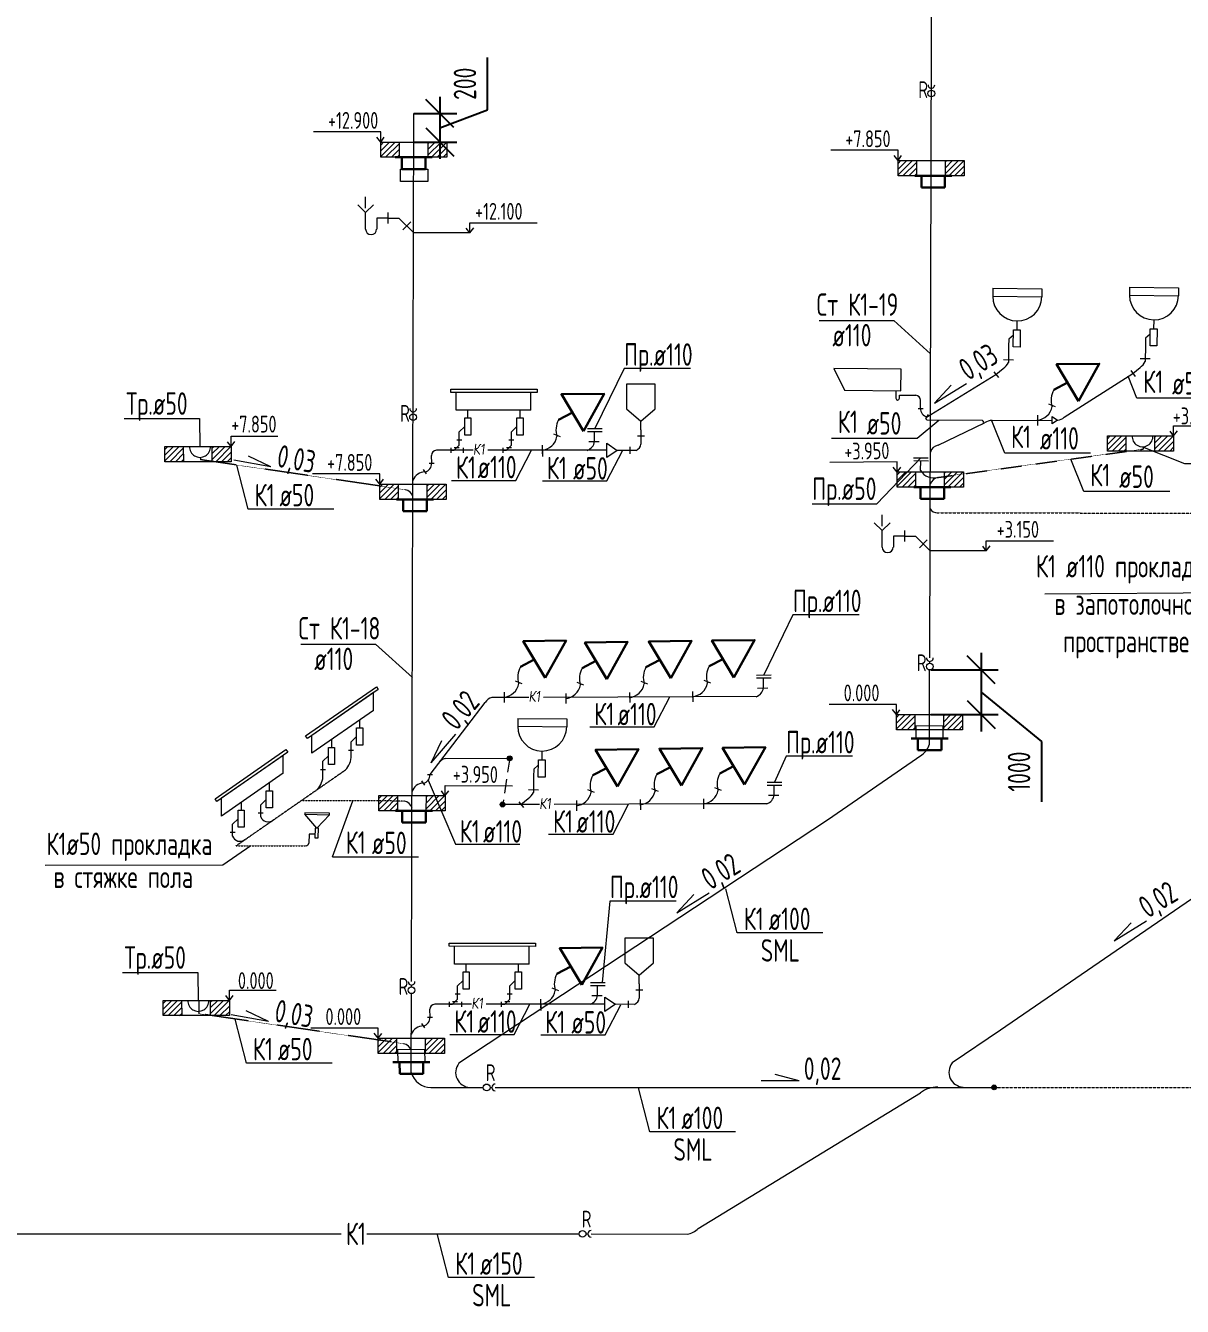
# Model space of a CAD drawing. Header units: millimetres. Extents: x -8689834 to 9419935, y -284943 to 166066.
# Drawn here: x -99036 to -88731, y -128260 to -116850 of the extents above; entities that cross this region are included whole.
import ezdxf

# ---------------------------------------------------------------- set-up
doc = ezdxf.new("R2010")
doc.units = ezdxf.units.MM
doc.header["$MEASUREMENT"] = 0
doc.linetypes.add('01_base$0$DASHED2', pattern=[0.375, 0.25, -0.125])
doc.layers.get('0').update_dxf_attribs({"color": 250, "lineweight": 9})
for name, color, linetype, lineweight in [('__Text VK', 7, 'Continuous', 30), ('_ВК-Text К1', 7, 'Continuous', 30), ('_ВК-К1', 14, 'Continuous', 40), ('_ВК-К3', 30, 'Continuous', 40), ('_ВК-переход на SML', 3, 'Continuous', 30), ('_ВК-противопожарные муфты', 1, 'Continuous', 30), ('_Санпр', 7, 'Continuous', 30), ('_Сантехника', 7, 'Continuous', 30), ('ВК_канализация', 32, 'Continuous', 30), ('тх разм', 250, 'Continuous', 9)]:
    doc.layers.add(name, color=color, linetype=linetype, lineweight=lineweight)
doc.layers.add('PDF __ВК-К1', color=7, linetype='Continuous', true_color=0xb80000)
for name, color, linetype in [('PDF __К14', 3, 'Continuous'), ('PDF __Сантехника', 7, 'Continuous'), ('PDF _TEKSTBK', 7, 'Continuous')]:
    doc.layers.add(name, color=color, linetype=linetype)
doc.styles.add('ISOCPEUR', font='isocpeur.ttf', dxfattribs={"width": 0.7})
doc.styles.add('RomanS', font='isocpeur.ttf')
doc.styles.add('ГОСТ 2.304', font='isocpeur.ttf', dxfattribs={"width": 0.7})
doc.dimstyles.new('СПДС', dxfattribs={"dimscale": 100, "dimtxt": 2.5, "dimasz": 2.5, "dimexe": 1.5, "dimexo": 0, "dimgap": 1, "dimtad": 1, "dimdec": 0, "dimrnd": 1, "dimtxsty": 'ГОСТ 2.304', "dimblk": 'OBLIQUE', "dimcen": 2.5, "dimdle": 1.5, "dimadec": 0, "dimazin": 2, "dimtfac": 0.75, "dimtdec": 0, "dimtmove": 1, "dimatfit": 3, "dimfxl": 1, "dimtolj": 1, "dimarcsym": 1})

# ---------------------------------------------------------------- blocks, each defined once
blk = doc.blocks.new('Протв_муфта')
at = {"layer": '_ВК-противопожарные муфты', "ltscale": 200, "transparency": 33554687}
for p, q in [((-205635, 240869), (-206106, 240869)), ((-206021, 240719), (-206021, 240869)), ((-205721, 240869), (-205721, 240719)), ((-205721, 240719), (-206021, 240719))]:
    blk.add_line(p, q, dxfattribs=at)
blk = doc.blocks.new('Унитаз')
at = {"layer": '_Сантехника', "lineweight": 30}
blk.add_line((-161311, 33424), (-161137, 33336), dxfattribs=at)
blk.add_lwpolyline([(-161446, 33191), (-161714, 33657), (-161176, 33657)], close=True, dxfattribs=at)
blk = doc.blocks.new('_Oblique')
at = {"color": 0, "linetype": 'ByBlock', "lineweight": -2}
blk.add_line((-0.5, -0.5), (0.5, 0.5), dxfattribs=at)
blk = doc.blocks.new('*D2193')
at = {"layer": 'тх разм', "color": 0, "lineweight": -2, "ltscale": 100, "transparency": 16777216}
for p, q in [((-94922, -117601), (-94922, -117135)), ((-95345, -117483), (-95345, -118037)), ((-95577, -117633), (-95195, -117633)), ((-95345, -117760), (-94922, -117601)), ((-95578, -117887), (-95195, -117887))]:
    blk.add_line(p, q, dxfattribs=at)
at = {"layer": 'тх разм', "color": 0, "lineweight": -2, "ltscale": 100, "transparency": 16777216, "xscale": 250, "yscale": 250, "zscale": 250}
for p, rotation in [((-95345, -117633), 90), ((-95345, -117887), 270)]:
    blk.add_blockref('_Oblique', p, dxfattribs=dict(at, rotation=rotation))
at = {"layer": 'тх разм', "color": 0, "lineweight": 13, "ltscale": 100, "transparency": 16777216, "insert": (-95122, -117368), "char_height": 250, "attachment_point": 5, "rotation": 90, "style": 'ГОСТ 2.304'}
blk.add_mtext('\\A1;{\\H0.8x;200}', dxfattribs=at)
blk = doc.blocks.new('*D2480')
at = {"layer": 'тх разм', "color": 0, "lineweight": -2, "ltscale": 100, "transparency": 16777216}
for p, q in [((-90523, -122438), (-90523, -123137)), ((-90972, -122588), (-90373, -122588)), ((-90523, -122788), (-89986, -123228)), ((-90973, -122987), (-90373, -122987)), ((-89986, -123228), (-89986, -123764))]:
    blk.add_line(p, q, dxfattribs=at)
at = {"layer": 'тх разм', "color": 0, "lineweight": -2, "ltscale": 100, "transparency": 16777216, "xscale": 250, "yscale": 250, "zscale": 250}
for p, rotation in [((-90523, -122588), 90), ((-90523, -122987), 270)]:
    blk.add_blockref('_Oblique', p, dxfattribs=dict(at, rotation=rotation))
at = {"layer": 'тх разм', "color": 0, "lineweight": 13, "ltscale": 100, "transparency": 16777216, "insert": (-90186, -123496), "char_height": 250, "attachment_point": 5, "rotation": 90, "style": 'ГОСТ 2.304'}
blk.add_mtext('\\A1;{\\H0.8x;1000}', dxfattribs=at)

msp = doc.modelspace()

# ---------------------------------------------------------------- hatches: boundary and pattern name
at = {"ltscale": 500, "transparency": 33554636}
h = msp.add_hatch(color=7, dxfattribs=at)
h.dxf.hatch_style = 1
h.paths.add_polyline_path([(-94744.4, -123372.7, 1), (-94702.1, -123381.7, 1)])
h = msp.add_hatch(color=7, dxfattribs=at)
h.dxf.hatch_style = 1
h.paths.add_polyline_path([(-94807.8, -123784.7, 1), (-94765.5, -123793.7, 1)])
h = msp.add_hatch(color=7, dxfattribs=at)
h.dxf.hatch_style = 1
h.paths.add_polyline_path([(-90429.6, -126304.4, 1), (-90387.3, -126313.4, 1)])
at = {"layer": '_ВК-К3', "lineweight": 13}
h = msp.add_hatch(dxfattribs=at)
h.set_pattern_fill('ANSI31', scale=11.388071, angle=180)
h.set_pattern_definition([(225, (-149451.3, -138255.24), (25.566948, -25.566948), [])])
h.paths.add_polyline_path([(-95872.5, -118022.9), (-95705.8, -118022.9), (-95705.8, -117887.3), (-95872.5, -117887.3)])
h.paths.add_polyline_path([(-95449.9, -118022.9), (-95282.6, -118022.9), (-95282.6, -117887.3), (-95449.9, -117887.3)])
h = msp.add_hatch(dxfattribs=at)
h.set_pattern_fill('ANSI31', scale=11.388071, angle=180)
h.set_pattern_definition([(225, (-144842.573, -138420.116), (25.566948, -25.566948), [])])
h.paths.add_polyline_path([(-91263.8, -118187.7), (-91097, -118187.7), (-91097, -118052.2), (-91263.8, -118052.2)])
h.paths.add_polyline_path([(-90841.2, -118187.7), (-90673.8, -118187.7), (-90673.8, -118052.2), (-90841.2, -118052.2)])
h = msp.add_hatch(dxfattribs=at)
h.set_pattern_fill('ANSI31', scale=11.388071, angle=180)
h.set_pattern_definition([(225, (-151374.054, -140967.01), (25.566948, -25.566948), [])])
h.paths.add_polyline_path([(-97795.2, -120734.6), (-97628.5, -120734.6), (-97628.5, -120599.1), (-97795.2, -120599.1)])
h.paths.add_polyline_path([(-97372.7, -120734.6), (-97205.3, -120734.6), (-97205.3, -120599.1), (-97372.7, -120599.1)])
h = msp.add_hatch(dxfattribs=at)
h.set_pattern_fill('ANSI31', scale=11.388071, angle=180)
h.set_pattern_definition([(225, (-142977.73, -140872.37), (25.566948, -25.566948), [])])
h.paths.add_polyline_path([(-89398.9, -120640), (-89232.2, -120640), (-89232.2, -120504.4), (-89398.9, -120504.4)])
h.paths.add_polyline_path([(-88976.3, -120640), (-88809, -120640), (-88809, -120504.4), (-88976.3, -120504.4)])
h = msp.add_hatch(dxfattribs=at)
h.set_pattern_fill('ANSI31', scale=11.388071, angle=180)
h.set_pattern_definition([(225, (-144850.78, -141193.24), (25.566948, -25.566948), [])])
h.paths.add_polyline_path([(-91272, -120960.9), (-91105.2, -120960.9), (-91105.2, -120825.3), (-91272, -120825.3)])
h.paths.add_polyline_path([(-90849.4, -120960.9), (-90682, -120960.9), (-90682, -120825.3), (-90849.4, -120825.3)])
h = msp.add_hatch(dxfattribs=at)
h.set_pattern_fill('ANSI31', scale=11.388071, angle=180)
h.set_pattern_definition([(225, (-149459.126, -141303.592), (25.566948, -25.566948), [])])
h.paths.add_polyline_path([(-95880.3, -121071.2), (-95713.6, -121071.2), (-95713.6, -120935.6), (-95880.3, -120935.6)])
h.paths.add_polyline_path([(-95457.7, -121071.2), (-95290.4, -121071.2), (-95290.4, -120935.6), (-95457.7, -120935.6)])
h = msp.add_hatch(dxfattribs=at)
h.set_pattern_fill('ANSI31', scale=11.388071, angle=180)
h.set_pattern_definition([(225, (-144857.58, -143355.205), (25.566948, -25.566948), [])])
h.paths.add_polyline_path([(-91278.8, -123122.8), (-91112, -123122.8), (-91112, -122987.3), (-91278.8, -122987.3)])
h.paths.add_polyline_path([(-90856.2, -123122.8), (-90688.8, -123122.8), (-90688.8, -122987.3), (-90856.2, -122987.3)])
h = msp.add_hatch(dxfattribs=at)
h.set_pattern_fill('ANSI31', scale=11.388071, angle=180)
h.set_pattern_definition([(225, (-149467.334, -144076.718), (25.566948, -25.566948), [])])
h.paths.add_polyline_path([(-95888.5, -123844.3), (-95721.8, -123844.3), (-95721.8, -123708.8), (-95888.5, -123708.8)])
h.paths.add_polyline_path([(-95465.9, -123844.3), (-95298.6, -123844.3), (-95298.6, -123708.8), (-95465.9, -123708.8)])
h = msp.add_hatch(dxfattribs=at)
h.set_pattern_fill('ANSI31', scale=11.388071, angle=180)
h.set_pattern_definition([(225, (-151388.873, -145902.1), (25.566948, -25.566948), [])])
h.paths.add_polyline_path([(-97810.1, -125669.7), (-97643.3, -125669.7), (-97643.3, -125534.2), (-97810.1, -125534.2)])
h.paths.add_polyline_path([(-97387.5, -125669.7), (-97220.1, -125669.7), (-97220.1, -125534.2), (-97387.5, -125534.2)])
h = msp.add_hatch(dxfattribs=at)
h.set_pattern_fill('ANSI31', scale=11.388071, angle=180)
h.set_pattern_definition([(225, (-149474.134, -146238.682), (25.566948, -25.566948), [])])
h.paths.add_polyline_path([(-95895.3, -126006.3), (-95728.6, -126006.3), (-95728.6, -125870.7), (-95895.3, -125870.7)])
h.paths.add_polyline_path([(-95472.7, -126006.3), (-95305.4, -126006.3), (-95305.4, -125870.7), (-95472.7, -125870.7)])

# ---------------------------------------------------------------- linework, layer by layer
at = {"color": 244, "ltscale": 500, "true_color": 0x991b1e}
for points in [[(-90980.8, -122483.3), (-90960.2, -114749.2)], [(-95597.3, -125366.7), (-95576.7, -117632.7)], [(-90409.2, -119933.9), (-90369.1, -119985.2)], [(-89785.4, -120339), (-89173.6, -119948.5)], [(-91125.2, -120699.5), (-90994.2, -120700)], [(-91124.5, -120725.5), (-90993.5, -120726)], [(-91062.7, -120814.5), (-91062.3, -120725.7)], [(-90984.2, -123252.1), (-90982.3, -122590)], [(-95600.9, -126176.5), (-95598.9, -125473.4)], [(-93043.8, -127566.4), (-91063.7, -126356)], [(-93997.1, -127613.6), (-93143, -127614.9), (-93143, -127614.9)]]:
    msp.add_lwpolyline(points, dxfattribs=at)
at = {"color": 7, "ltscale": 500}
for points in [[(-95872.5, -117887.3), (-95872.5, -117796.8), (-96471.4, -117796.9)], [(-95872.5, -117887.3), (-95907.2, -117842.2)], [(-95872.5, -117887.3), (-95840.4, -117844.6)], [(-91264.1, -118050.7), (-91264.1, -117960.2), (-91863.1, -117960.3)], [(-91264.1, -118050.7), (-91298.9, -118005.7)], [(-91264.1, -118050.7), (-91232.1, -118008)], [(-95078.6, -118697.3), (-95110.7, -118654.6)], [(-95078.6, -118697.3), (-95078.6, -118606.8), (-94479.6, -118607)], [(-95078.6, -118697.3), (-95043.9, -118652.2)], [(-91967.8, -119477.5), (-91302.2, -119475.7), (-90973.6, -119775)], [(-91271.9, -120827.8), (-91272.7, -120737.4), (-91871.7, -120742.6)], [(-91270.7, -120827.8), (-91306.1, -120783.3)], [(-91270.7, -120827.8), (-91239.2, -120784.7)], [(-95880.7, -120934.2), (-95880.7, -120843.7), (-96479.6, -120843.8)], [(-95880.7, -120934.2), (-95915.5, -120889.2)], [(-95880.7, -120934.2), (-95848.7, -120891.5)], [(-89955.3, -121913.1), (-88315.2, -121901.4), (-88025.9, -121193.1)], [(-90477.6, -121530.3), (-90509.6, -121487.6)], [(-90477.6, -121530.3), (-90477.6, -121439.8), (-89878.6, -121440)], [(-90477.6, -121530.3), (-90442.8, -121485.2)], [(-96584.4, -122361), (-95918.7, -122359.2), (-95590.1, -122658.5)], [(-91278.8, -122987.3), (-91278.8, -122896.8), (-91877.7, -122896.9)], [(-91278.8, -122987.3), (-91313.5, -122942.2)], [(-91278.8, -122987.3), (-91246.7, -122944.6)], [(-95299.9, -123710.1), (-95331.5, -123667.1)], [(-95299.9, -123710.1), (-95264.7, -123665.4)], [(-95298.6, -123710.1), (-95298.2, -123619.6), (-94699.2, -123622.5)], [(-95895.3, -125870.7), (-95895.3, -125780.2), (-96494.3, -125780.4)], [(-95895.3, -125870.7), (-95930, -125825.7)], [(-95895.3, -125870.7), (-95863.3, -125828.1)]]:
    msp.add_lwpolyline(points, dxfattribs=at)
at = {"color": 18, "ltscale": 100, "true_color": 0x000000}
for points in [[(-95078.6, -118697.3), (-95578, -118697.2)], [(-92028.8, -121108.9), (-91452.6, -121108.9), (-91059.7, -120699.7)], [(-90477.6, -121530.3), (-90977, -121530.2)], [(-91670.2, -123359.2), (-92261.5, -123359.2), (-92365.1, -123589.6)], [(-93239.4, -124648.5), (-93830.8, -124648.5), (-93900.7, -125374)]]:
    msp.add_lwpolyline(points, dxfattribs=at)
at = {"color": 18, "ltscale": 100, "true_color": 0x000000, "elevation": 0}
for points in [[(-93113.1, -119905.5), (-93704.4, -119905.5), (-93965.1, -120439.8)], [(-98159, -120350.8), (-97485.7, -120350.8), (-97482.4, -120603.2)], [(-89086, -120601.6), (-88712.3, -120751), (-88039, -120751)], [(-91608.8, -122100.3), (-92200.1, -122100.3), (-92460.8, -122634.7)], [(-98173.8, -125285.9), (-97500.5, -125285.9), (-97497.2, -125538.3)]]:
    msp.add_lwpolyline(points, dxfattribs=at)
at = {"color": 244, "ltscale": 500, "true_color": 0x991b1e, "elevation": 0}
for points in [[(-91010.6, -120338.1), (-90391.9, -119958.6)], [(-89190.9, -119923.8), (-89150.8, -119975.1)], [(-90512.7, -120368.7), (-91004.3, -120364.5)], [(-90425.3, -120368.1), (-89890.1, -120364.6)], [(-89843.2, -120364.3), (-89841, -120364.3)], [(-94030.6, -120440.2), (-93899.6, -120439.4)], [(-94029.6, -120466.2), (-93898.6, -120465.4)], [(-93966.9, -120554.5), (-93967.4, -120465.8)], [(-90907.8, -120587.8), (-90492.2, -120389.3)], [(-94019.1, -120555.9), (-93926.9, -120555.8)], [(-92526.2, -122635.1), (-92395.3, -122634.3)], [(-92525.3, -122661.1), (-92394.3, -122660.3)], [(-92514.8, -122750.8), (-92422.6, -122750.6)], [(-92462.5, -122749.4), (-92463.1, -122660.7)], [(-95433.2, -123522.3), (-94941.6, -122880.7)], [(-95298.2, -123379.2), (-94723.3, -123377.2)], [(-92430.6, -123590), (-92299.6, -123589.2)], [(-92429.6, -123616), (-92298.6, -123615.2)], [(-92366.9, -123704.4), (-92367.4, -123615.7)], [(-94641.1, -123765), (-94601.1, -123816.3)], [(-92419.1, -123705.8), (-92326.9, -123705.6)], [(-94004, -125374.7), (-93873, -125373.8)], [(-94003, -125400.7), (-93872.1, -125399.8)], [(-93992.5, -125490.4), (-93900.4, -125490.2)], [(-93940.3, -125489), (-93940.9, -125400.3)]]:
    msp.add_lwpolyline(points, dxfattribs=at)
at = {"color": 7, "ltscale": 500, "elevation": 0}
for points in [[(-88371.5, -120167.7), (-89135.6, -120167.7), (-89213.5, -119973.9)], [(-89549.5, -120658.2), (-90313.6, -120658.2), (-90429.4, -120370.2)], [(-88809, -120504.4), (-88841, -120461.8)], [(-88809, -120504.4), (-88809, -120413.9), (-88393, -120414)], [(-88809, -120504.4), (-88774.2, -120459.4)], [(-97205.3, -120599.1), (-97237.4, -120556.4)], [(-97205.3, -120599.1), (-97205.3, -120508.6), (-96789.3, -120508.6)], [(-97205.3, -120599.1), (-97170.6, -120554)], [(-95241.2, -120901), (-94667.4, -120901), (-94528.8, -120633.5)], [(-94431.7, -120905.8), (-93857.9, -120905.8), (-93719.3, -120638.3)], [(-88843.6, -120999.3), (-89607.8, -120999.3), (-89723.5, -120711.2)], [(-96290.1, -121157.1), (-97054.2, -121157.1), (-97154.6, -120764.6)], [(-94009.1, -123096.8), (-93435.3, -123096.8), (-93296.7, -122829.3)], [(-94376.5, -124054), (-93802.7, -124054), (-93664.1, -123786.5)], [(-96300.6, -124255.9), (-95536.5, -124255.9), (-95536.5, -124255.9)], [(-91932.5, -124931.7), (-92696.6, -124931.7), (-92797, -124539.1)], [(-97220.1, -125534.2), (-97252.2, -125491.5)], [(-97220.1, -125534.2), (-97220.1, -125443.7), (-96804.1, -125443.7)], [(-97220.1, -125534.2), (-97185.4, -125489.1)], [(-95256, -125836.1), (-94682.2, -125836.1), (-94543.6, -125568.6)], [(-94446.5, -125840.9), (-93872.7, -125840.9), (-93734.1, -125573.4)], [(-96304.9, -126092.2), (-97069, -126092.2), (-97169.4, -125699.7)], [(-92710.7, -126704.9), (-93474.8, -126704.9), (-93575.2, -126312.3)], [(-94503.5, -128002.9), (-95267.6, -128002.9), (-95368, -127610.4)]]:
    msp.add_lwpolyline(points, dxfattribs=at)
at = {"color": 18, "ltscale": 500, "true_color": 0x000000, "elevation": 0}
for points in [[(-91856.4, -120524.5), (-91092.2, -120524.5), (-90901, -120365.4)], [(-95448.7, -123571.6), (-95207.2, -124141.9), (-94633.5, -124141.9)], [(-96300.6, -124255.9), (-96121.3, -123756.3)], [(-97030.4, -124156.4), (-97280, -124330), (-98860.9, -124331)]]:
    msp.add_lwpolyline(points, dxfattribs=at)
at = {"color": 244, "linetype": '01_base$0$DASHED2', "ltscale": 0.6, "true_color": 0x991b1e, "elevation": 0}
for points in [[(-90908.5, -120874.9), (-89081.5, -120622.6), (-89081.5, -120622.6), (-89081.5, -120622.6)], [(-95652.9, -120984.7), (-97477.8, -120717.2), (-97477.8, -120717.2), (-97477.8, -120717.2)], [(-97160.4, -124156.1), (-96186.6, -123480.9)], [(-95660.9, -123757.8), (-96581.6, -123754.7), (-96581.6, -123754.7), (-96581.6, -123754.7)], [(-97160.4, -124156.1), (-96537.4, -124157.2)], [(-95667.7, -125919.8), (-97492.6, -125652.3), (-97492.6, -125652.3), (-97492.6, -125652.3)]]:
    msp.add_lwpolyline(points, dxfattribs=at)
at = {"color": 244, "linetype": '01_base$0$DASHED2', "true_color": 0x991b1e}
msp.add_lwpolyline([(-90915.9, -121190.8), (-86937.9, -121193.9)], dxfattribs=at)
at = {"color": 18, "linetype": '01_base$0$DASHED2', "ltscale": 500, "true_color": 0x000000, "elevation": 0}
msp.add_lwpolyline([(-94723.3, -123377.2), (-94785.4, -123789.7)], dxfattribs=at)
at = {"color": 18, "linetype": '01_base$0$DASHED2', "true_color": 0x000000}
msp.add_lwpolyline([(-90408.5, -126308.9), (-87311, -126308.9)], dxfattribs=at)
at = {"color": 7, "ltscale": 500}
for centre in [(-94723.3, -123377.2, 0), (-94786.7, -123789.2, 0), (-90408.5, -126308.9)]:
    msp.add_circle(centre, 21.6, dxfattribs=at)
at = {"color": 244, "ltscale": 500, "true_color": 0x991b1e}
for centre, radius, start, end in [((-90999.7, -120349.4, 0), 15.8, 133.84949, 252.82608), ((-90516.7, -120383.8), 15.7, 287.89469, 75.32587), ((-90432, -120463, 0), 95.2, 85.94876, 129.22065), ((-89845.7, -120280), 84.4, 273.21479, 315.64934), ((-90888.8, -120677.4), 91.6, 101.97428, 161.54253), ((-95471.6, -120947.6), 123, 93.14444, 157.31688), ((-90943.9, -120738.4), 141, 212.65717, 284.53041), ((-90889.5, -120964.4), 91.6, 101.97428, 161.54253), ((-95672.7, -121074.1), 91.6, 17.98204, 77.55028), ((-90913.8, -121118.2), 72.7, 209.18433, 271.57073), ((-91173.2, -123190), 198.9, 307.57311, 341.82227), ((-96308.5, -123359.2, 0), 172.2, 315.04882, 2.77654), ((-96565.5, -123530.5, 0), 178.6, 316.22363, 2.33922), ((-95493.1, -123701.6), 103.7, 90.05262, 164.14183), ((-95680.7, -123847.2), 91.6, 17.98204, 77.55028), ((-96876, -123874.3, 0), 69.7, 199.80802, 309.27234), ((-97125.5, -124045.6), 71, 200.35058, 308.03378), ((-95486.4, -125882.7), 123, 93.14444, 157.31688), ((-95687.5, -126009.2), 91.6, 17.98204, 77.55028), ((-95425.8, -126127), 181.9, 195.79511, 270.4052), ((-95072.2, -126176.4), 132.6, 141.59369, 268.12979), ((-90678.2, -126173.8), 132.6, 141.59369, 268.12979), ((-90915.7, -126553.8), 247, 88.49285, 126.79731), ((-93163.4, -127447.7), 168.5, 276.96115, 315.20152)]:
    msp.add_arc(centre, radius, start, end, dxfattribs=at)
at = {"layer": '_ВК-Text К1', "color": 7, "lineweight": 13, "ltscale": 100}
for p, q in [((-90940.2, -120214.3, 0), (-90653.2, -120036.8, 0)), ((-90940.2, -120214.3, 0), (-90789.3, -120053.1, 0)), ((-96849.8, -120779.1, 0), (-97049.5, -120684.8, 0)), ((-96849.8, -120779.1, 0), (-97182, -120719.7, 0)), ((-95424.3, -123417.4), (-95204.1, -123161.7)), ((-95424.3, -123417.4), (-95329, -123218.3)), ((-93234.9, -124752.3), (-92947.8, -124574.9)), ((-93234.9, -124752.3), (-93083.9, -124591.2)), ((-89338.8, -125003.4), (-89051.8, -124826)), ((-89338.8, -125003.4), (-89187.9, -124842.3)), ((-96871.4, -125721.2, 0), (-97203.6, -125661.8, 0)), ((-96871.4, -125721.2, 0), (-97071, -125626.9, 0)), ((-92146, -126250.4), (-92483.4, -126250.9)), ((-92146, -126250.4), (-92359.2, -126193))]:
    msp.add_line(p, q, dxfattribs=at)
at = {"layer": '_ВК-К1', "lineweight": 13}
for p, q in [((-90278.4, -119706.7, 0), (-90280.1, -119850.9, 0)), ((-89060.1, -119696.6, 0), (-89061.8, -119840.8, 0)), ((-90391.9, -119958.6, 0), (-90326.5, -119904.3, 0)), ((-89173.6, -119948.5), (-89108.2, -119894.2, 0)), ((-91063.8, -120258.9, 0), (-91062.9, -120187.9, 0)), ((-93554.6, -120450.4, 0), (-93554.6, -120578.3, 0)), ((-95418.4, -120749.2, 0), (-95419.3, -120678.2, 0)), ((-95433.2, -123522.3, 0), (-95433.2, -123522.3, 0)), ((-94510.4, -123537.8, 0), (-94512.1, -123682, 0)), ((-94623.9, -123789.7, 0), (-94558.5, -123735.5, 0)), ((-93569.4, -125385.5, 0), (-93569.4, -125513.4, 0)), ((-95433.2, -125684.3, 0), (-95434.1, -125613.3, 0))]:
    msp.add_line(p, q, dxfattribs=at)
at = {"layer": '_ВК-К1', "lineweight": 13, "transparency": 33554687, "elevation": 0, "flags": 128}
for points in [[(-90324.3, -119824.8), (-90235.4, -119825.9)], [(-89106, -119814.7), (-89017.1, -119815.7)], [(-89861.2, -120246.8), (-89920.3, -120222.9)], [(-90018.7, -120410.9), (-90020, -120319.9)], [(-95244.8, -120633.5), (-95216.8, -120633.5), (-95173.2, -120588.9)], [(-95150.4, -120544.3), (-95195, -120544.3)], [(-95173.2, -120588.9), (-95173.2, -120544.3)], [(-94780.1, -120633.5), (-94752.1, -120633.5), (-94708.5, -120588.9)], [(-94686.8, -120544.3), (-94730.3, -120544.3)], [(-94708.5, -120588.9), (-94708.5, -120544.3)], [(-94272.1, -120514.2), (-94331.2, -120490.2)], [(-93523.5, -120508.5), (-93585.7, -120508.5)], [(-95048.8, -120633.5), (-95375.8, -120633.5)], [(-95244.8, -120655.3), (-95244.8, -120610.7)], [(-95173.2, -120610.7), (-95216.8, -120610.7)], [(-95139, -120610.7), (-95139, -120655.3)], [(-94139.9, -120633.5), (-94917.7, -120633.5)], [(-94780.1, -120655.3), (-94780.1, -120610.7)], [(-94708.5, -120610.7), (-94752.1, -120610.7)], [(-93651.6, -120665.6), (-93651.6, -120601.9)], [(-94611.4, -122714.4), (-94670.4, -122690.4)], [(-94062.6, -122725.7), (-94121.7, -122701.7)], [(-93493.8, -122716.9), (-93552.8, -122693)], [(-94554, -122834.8), (-94881.1, -122834.8)], [(-94768.9, -122878.5), (-94770.2, -122787.5)], [(-93096.6, -122828.3), (-94422.9, -122834.8)], [(-94220.1, -122889.8), (-94221.4, -122798.8)], [(-93651.2, -122881), (-93652.5, -122790)], [(-93089.2, -122873.1), (-93090.5, -122782)], [(-96113.7, -123306.3), (-96158.3, -123306.3)], [(-96136.5, -123350.9), (-96136.5, -123306.3)], [(-96364.2, -123478.7), (-96408.8, -123478.7)], [(-96387, -123523.3), (-96387, -123478.7)], [(-94556.3, -123655.9), (-94467.4, -123657)], [(-93966.9, -123680.7), (-94026, -123656.7)], [(-93398.1, -123671.9), (-93457.1, -123648)], [(-92836, -123663.9), (-92895.1, -123640)], [(-94458.3, -123789.7), (-94785.4, -123789.7)], [(-93000.9, -123783.3), (-94327.2, -123789.7)], [(-94124.4, -123844.8), (-94125.7, -123753.8)], [(-93555.6, -123836), (-93556.9, -123745)], [(-92993.5, -123828), (-92994.8, -123737)], [(-96918.8, -123865.6), (-96963.4, -123865.6)], [(-96941.6, -123897.9), (-96941.6, -123865.6)], [(-97169.3, -124038), (-97213.9, -124038)], [(-97192.1, -124070.3), (-97192.1, -124038)], [(-95165.2, -125479.4), (-95209.8, -125479.4)], [(-95188, -125524), (-95188, -125479.4)], [(-94701.6, -125479.4), (-94745.1, -125479.4)], [(-94723.4, -125524), (-94723.4, -125479.4)], [(-94287, -125449.2), (-94346, -125425.3)], [(-93538.3, -125443.6), (-93600.5, -125443.6)], [(-95063.6, -125568.6), (-95390.7, -125568.6)], [(-95259.6, -125568.6), (-95231.6, -125568.6), (-95188, -125524)], [(-95259.6, -125590.4), (-95259.6, -125545.8)], [(-95188, -125545.8), (-95231.6, -125545.8)], [(-95153.8, -125545.8), (-95153.8, -125590.4)], [(-94154.7, -125568.6), (-94932.5, -125568.6)], [(-94794.9, -125568.6), (-94766.9, -125568.6), (-94723.4, -125524)], [(-94794.9, -125590.4), (-94794.9, -125545.8)], [(-94723.4, -125545.8), (-94766.9, -125545.8)], [(-93666.4, -125600.7), (-93666.4, -125537)]]:
    msp.add_lwpolyline(points, dxfattribs=at)
at = {"layer": '_ВК-К1', "lineweight": 13, "elevation": 0, "flags": 128}
for points in [[(-91084.7, -120259.7), (-91040.1, -120261.1)], [(-91016.8, -120351.7), (-90991.3, -120315.1)], [(-95465.1, -120842.1), (-95490.8, -120805.6)], [(-95397.4, -120750), (-95442, -120751.5)], [(-95412.3, -123523.1), (-95456.8, -123524.6)], [(-95479.9, -123615.2), (-95505.6, -123578.7)], [(-95412.3, -125685.1), (-95456.8, -125686.6)], [(-95479.9, -125777.2), (-95505.6, -125740.7)]]:
    msp.add_lwpolyline(points, dxfattribs=at)
at = {"layer": '_ВК-К1', "lineweight": 13, "transparency": 33554687, "flags": 128}
for points in [[(-94429.6, -120678.3), (-94430.9, -120587.3)], [(-94429.5, -120688.9), (-94430.1, -120643.4)], [(-92931.7, -122708.9), (-92990.8, -122685)], [(-94444.4, -125613.4), (-94445.7, -125522.3)], [(-94444.3, -125624), (-94444.9, -125578.5)]]:
    msp.add_lwpolyline(points, dxfattribs=at)
at = {"layer": '_ВК-К1', "lineweight": 13, "ltscale": 100}
for centre, radius, start, end in [((-90395.8, -119797.2, 0), 127.5, 302.90836, 335.11571), ((-89177.5, -119787.1, 0), 127.5, 302.90836, 335.11571), ((-89709.5, -120186.2, 0), 191, 151.21508, 197.63963), ((-90039.8, -120215.8, 0), 151, 275.21563, 349.22792), ((-94120.4, -120453.5, 0), 191, 151.21508, 197.63963), ((-90991.7, -120263.2, 0), 72.2, 176.58231, 260.50667), ((-94450.7, -120483.1), 151, 275.21563, 349.22792), ((-94066.7, -120538.6, 0), 101.1, 290.09641, 350.94002), ((-93622.8, -120570.4, 0), 68.7, 292.7847, 353.36193), ((-95490.4, -120753.6, 0), 72.2, 279.59816, 3.52252), ((-94459.7, -122653.7, 0), 191, 151.21508, 197.63963), ((-93910.9, -122665, 0), 191, 151.21508, 197.63963), ((-93342, -122656.3, 0), 191, 151.21508, 197.63963), ((-92780, -122648.3, 0), 191, 151.21508, 197.63963), ((-94790, -122683.4, 0), 151, 275.21563, 349.22792), ((-94241.2, -122694.7, 0), 151, 275.21563, 349.22792), ((-93672.4, -122685.9, 0), 151, 275.21563, 349.22792), ((-93110.3, -122677.9, 0), 151, 275.21563, 349.22792), ((-92562.4, -122733.5, 0), 101.1, 290.09641, 350.94002), ((-95505.2, -123526.8, 0), 72.2, 279.59816, 3.52252), ((-93815.2, -123620, 0), 191, 151.21508, 197.63963), ((-93246.4, -123611.2, 0), 191, 151.21508, 197.63963), ((-92684.3, -123603.3, 0), 191, 151.21508, 197.63963), ((-94145.5, -123649.6, 0), 151, 275.21563, 349.22792), ((-93576.7, -123640.9, 0), 151, 275.21563, 349.22792), ((-93014.6, -123632.9, 0), 151, 275.21563, 349.22792), ((-94627.8, -123628.4, 0), 127.5, 302.90836, 335.11571), ((-92466.7, -123688.5, 0), 101.1, 290.09641, 350.94002), ((-96545.4, -124122.5, 0), 35.5, 282.16048, 340.64883), ((-94135.2, -125388.6, 0), 191, 151.21508, 197.63963), ((-94465.6, -125418.2), 151, 275.21563, 349.22792), ((-94040.1, -125473.1, 0), 101.1, 290.09641, 350.94002), ((-93637.7, -125505.5, 0), 68.7, 292.7847, 353.36193), ((-95505.2, -125688.7, 0), 72.2, 279.59816, 3.52252)]:
    msp.add_arc(centre, radius, start, end, dxfattribs=at)
at = {"layer": '_ВК-К1', "lineweight": 13}
for centre, radius, start, end in [((-91107, -120187.4, 0), 44.1, 359.32312, 89.32312), ((-95375.2, -120677.6, 0), 44.1, 90.78171, 180.78171), ((-94857.1, -122929.3, 0), 97.5, 104.26036, 150.1212), ((-95274.1, -123473.7, 0), 97.5, 104.26036, 150.1212), ((-95390.1, -125612.7, 0), 44.1, 90.78171, 180.78171)]:
    msp.add_arc(centre, radius, start, end, dxfattribs=at)
at = {"layer": '_ВК-К3', "color": 7, "lineweight": 13}
for p, q in [((-95705.1, -118022.9), (-95705.1, -117887.3)), ((-95450.3, -118022.4), (-95449.9, -117886.8)), ((-91096.4, -118187.7), (-91096.4, -118052.2)), ((-90841.6, -118187.2), (-90841.2, -118051.7)), ((-97627.5, -120734.1, 0), (-97627.9, -120598.6, 0)), ((-97372.7, -120734.6, 0), (-97372.7, -120599.1, 0)), ((-89231.2, -120639.5, 0), (-89231.6, -120503.9, 0)), ((-88976.4, -120640, 0), (-88976.4, -120504.4, 0)), ((-91104.6, -120960.9), (-91104.6, -120825.3)), ((-90849.8, -120960.4), (-90849.4, -120824.8)), ((-95713, -121071.2), (-95713, -120935.6)), ((-95458.1, -121070.7), (-95457.7, -120935.2)), ((-91111.4, -123122.8), (-91111.4, -122987.3)), ((-90856.6, -123122.3), (-90856.2, -122986.8)), ((-95721.2, -123844.3), (-95721.2, -123708.8)), ((-95466.3, -123843.9), (-95465.9, -123708.3)), ((-97642.3, -125669.2, 0), (-97642.7, -125533.7, 0)), ((-97387.6, -125669.7, 0), (-97387.6, -125534.2, 0)), ((-95728, -126006.3), (-95728, -125870.7)), ((-95473.1, -126005.8), (-95472.7, -125870.3))]:
    msp.add_line(p, q, dxfattribs=at)
for points in [[(-95282.6, -118022.9), (-95872.5, -118022.9), (-95872.5, -117887.3), (-95282.6, -117887.3)], [(-90673.8, -118187.7), (-91263.8, -118187.7), (-91263.8, -118052.2), (-90673.8, -118052.2)], [(-90682, -120960.9), (-91272, -120960.9), (-91272, -120825.3), (-90682, -120825.3)], [(-95290.4, -121071.2), (-95880.3, -121071.2), (-95880.3, -120935.6), (-95290.4, -120935.6)], [(-90688.8, -123122.8), (-91278.8, -123122.8), (-91278.8, -122987.3), (-90688.8, -122987.3)], [(-95298.6, -123844.3), (-95888.5, -123844.3), (-95888.5, -123708.8), (-95298.6, -123708.8)], [(-95305.4, -126006.3), (-95895.3, -126006.3), (-95895.3, -125870.7), (-95305.4, -125870.7)]]:
    msp.add_lwpolyline(points, close=True, dxfattribs=at)
at = {"layer": '_ВК-К3', "color": 7, "lineweight": 13, "elevation": 0}
for points in [[(-97205.3, -120734.6), (-97795.2, -120734.6), (-97795.2, -120599.1), (-97205.3, -120599.1)], [(-88809, -120640), (-89398.9, -120640), (-89398.9, -120504.4), (-88809, -120504.4)], [(-97220.1, -125669.7), (-97810.1, -125669.7), (-97810.1, -125534.2), (-97220.1, -125534.2)]]:
    msp.add_lwpolyline(points, close=True, dxfattribs=at)
at = {"layer": '_ВК-переход на SML', "lineweight": 13}
for points in [[(-95697.5, -118127.9), (-95453.9, -118127.9), (-95453.9, -118239.2), (-95697.5, -118239.2)], [(-90861.8, -123088.5), (-91105.4, -123089.6), (-91104.9, -123200.9), (-90861.2, -123199.8)], [(-95478, -125972), (-95721.6, -125973.1), (-95721.1, -126084.4), (-95477.4, -126083.3)]]:
    msp.add_lwpolyline(points, close=True, dxfattribs=at)
at = {"layer": '_Санпр', "lineweight": 13}
for p, q in [((-90419, -119190, 0), (-90419.8, -119260.6, 0)), ((-90419, -119190, 0), (-89982.8, -119195.2, 0)), ((-89982.8, -119195.2, 0), (-89983.6, -119265.8, 0)), ((-89200.7, -119179.9, 0), (-89201.5, -119250.4, 0)), ((-89200.7, -119179.9, 0), (-88764.5, -119185.1, 0)), ((-88764.5, -119185.1, 0), (-88765.3, -119255.7, 0)), ((-90419.8, -119260.6, 0), (-89983.6, -119265.8, 0)), ((-89201.5, -119250.4, 0), (-88765.3, -119255.7, 0)), ((-90204.3, -119481.3, 0), (-90205.3, -119560.4, 0)), ((-88986, -119471.2, 0), (-88987, -119550.2, 0)), ((-90277.7, -119644, 0), (-90278.4, -119706.7, 0)), ((-90236.4, -119607.6, 0), (-90277.7, -119644, 0)), ((-89059.4, -119633.8, 0), (-89060.1, -119696.6, 0)), ((-89018.1, -119597.5, 0), (-89059.4, -119633.8, 0)), ((-94651, -123021.1, 0), (-94651.8, -123091.7, 0)), ((-94651.8, -123091.7, 0), (-94215.6, -123096.9, 0)), ((-94651, -123021.1, 0), (-94214.7, -123026.4, 0)), ((-94214.7, -123026.4, 0), (-94215.6, -123096.9, 0)), ((-94436.3, -123312.4, 0), (-94437.3, -123391.5, 0)), ((-94468.3, -123438.8, 0), (-94509.6, -123475.1, 0)), ((-94509.6, -123475.1, 0), (-94510.4, -123537.8, 0)), ((-96440.8, -123998.4), (-96549, -123876.1)), ((-96327.6, -123880.7), (-96440.8, -123998.4)), ((-96510.2, -124052.4), (-96511.9, -124134.3)), ((-96458.8, -124053.5), (-96510.2, -124052.4))]:
    msp.add_line(p, q, dxfattribs=at)
at = {"layer": '_Санпр', "lineweight": 13, "elevation": 0}
for points in [[(-90235.8, -119560), (-90174.8, -119560.7), (-90176.6, -119713.3), (-90237.6, -119712.6)], [(-89017.5, -119549.9), (-88956.5, -119550.6), (-88958.3, -119703.2), (-89019.3, -119702.4)], [(-94467.8, -123391.1), (-94406.8, -123391.9), (-94408.6, -123544.4), (-94469.6, -123543.7)]]:
    msp.add_lwpolyline(points, close=True, dxfattribs=at)
at = {"layer": '_Санпр', "lineweight": 13}
for points in [[(-96327.3, -123867.1), (-96548.7, -123862.5), (-96549, -123876.1), (-96327.6, -123880.7)], [(-96426.4, -123998.7), (-96457.6, -123998.1), (-96459.4, -124085.8), (-96428.2, -124086.4)]]:
    msp.add_lwpolyline(points, close=True, dxfattribs=at)
for centre in [(-90201.7, -119263.2, 0), (-88983.4, -119253, 0), (-94433.7, -123094.3, 0)]:
    msp.add_arc(centre, 218.1, 179.31326, 359.31326, dxfattribs=at)
at = {"layer": '_Сантехника', "lineweight": 13, "elevation": 0}
msp.add_lwpolyline([(-91236.6, -119911.1), (-91836, -119904), (-91741.6, -120097.1), (-91238.8, -120103)], close=True, dxfattribs=at)
for points in [[(-95247.3, -120089), (-94479.6, -120089.7), (-94479.6, -120117.7), (-95247.3, -120117), (-95247.3, -120089)], [(-95201.7, -120276.7), (-95201.7, -120117)], [(-94534.5, -120276.7), (-95201.7, -120276.7)], [(-95124.4, -120345.2), (-95069.5, -120345.2), (-95069.5, -120497.7), (-95124.4, -120497.7), (-95124.4, -120345.2)], [(-95098, -120276.7), (-95098, -120345.2)], [(-94659.8, -120345.2), (-94604.8, -120345.2), (-94604.8, -120497.7), (-94659.8, -120497.7), (-94659.8, -120345.2)], [(-94633.3, -120276.7), (-94633.3, -120345.2)], [(-95173.2, -120469.7), (-95124.4, -120422)], [(-95173.2, -120544.3), (-95173.2, -120469.7)], [(-94708.5, -120469.7), (-94659.8, -120422)], [(-94708.5, -120544.3), (-94708.5, -120469.7)], [(-96542, -123178.2), (-95911.2, -122740.4), (-95895.2, -122763.4), (-96526, -123201.2), (-96542, -123178.2)], [(-95936.7, -122791.9), (-96484.5, -123172.7)], [(-95936.7, -122951.6), (-95936.7, -122791.9)], [(-95936.7, -122951.6), (-96484.5, -123332.5)], [(-96087.2, -123107.1), (-96032.3, -123107.1), (-96032.3, -123259.6), (-96087.2, -123259.6), (-96087.2, -123107.1)], [(-96060.8, -123038.7), (-96060.8, -123107.1)], [(-96484.5, -123332.4), (-96484.5, -123172.7)], [(-96311.8, -123211.1), (-96311.8, -123279.5)], [(-96136, -123231.6), (-96087.2, -123183.9)], [(-97347.1, -123737.5), (-96716.3, -123299.8), (-96700.3, -123322.8), (-97331.1, -123760.5), (-97347.1, -123737.5)], [(-96338.3, -123279.5), (-96283.3, -123279.5), (-96283.3, -123432), (-96338.3, -123432), (-96338.3, -123279.5)], [(-96136, -123306.3), (-96136, -123231.6)], [(-96741.8, -123351.2), (-97289.6, -123732.1)], [(-96741.8, -123510.9), (-96741.8, -123351.2)], [(-96387, -123404), (-96338.3, -123356.3)], [(-96387, -123478.7), (-96387, -123404)], [(-96741.8, -123510.9), (-97289.6, -123891.8)], [(-96892.3, -123666.5), (-96837.3, -123666.5), (-96837.3, -123818.9), (-96892.3, -123818.9), (-96892.3, -123666.5)], [(-96865.9, -123598), (-96865.9, -123666.5)], [(-97289.6, -123891.8), (-97289.6, -123732)], [(-97116.9, -123770.4), (-97116.9, -123838.9)], [(-96941.1, -123790.9), (-96892.3, -123743.2)], [(-96941.1, -123865.6), (-96941.1, -123790.9)], [(-97143.3, -123838.9), (-97088.4, -123838.9), (-97088.4, -123991.3), (-97143.3, -123991.3), (-97143.3, -123838.9)], [(-97192.1, -123963.3), (-97143.3, -123915.6)], [(-97192.1, -124038), (-97192.1, -123963.3)], [(-95262.2, -125024.1), (-94494.4, -125024.8), (-94494.4, -125052.8), (-95262.2, -125052.1), (-95262.2, -125024.1)], [(-95216.5, -125211.8), (-95216.5, -125052.1)], [(-94549.4, -125211.8), (-95216.5, -125211.8)], [(-95112.8, -125211.8), (-95112.8, -125280.3)], [(-94648.2, -125211.8), (-94648.2, -125280.3)], [(-95188, -125404.8), (-95139.3, -125357)], [(-95139.3, -125280.3), (-95084.3, -125280.3), (-95084.3, -125432.8), (-95139.3, -125432.8), (-95139.3, -125280.3)], [(-94723.4, -125404.8), (-94674.6, -125357)], [(-94674.6, -125280.3), (-94619.6, -125280.3), (-94619.6, -125432.8), (-94674.6, -125432.8), (-94674.6, -125280.3)], [(-95188, -125479.4), (-95188, -125404.8)], [(-94723.4, -125479.4), (-94723.4, -125404.8)]]:
    msp.add_lwpolyline(points, dxfattribs=at)
at = {"layer": '_Сантехника', "lineweight": 13}
for points in [[(-94534.5, -120276.7), (-94534.5, -120117)], [(-94549.4, -125211.8), (-94549.4, -125052.1)]]:
    msp.add_lwpolyline(points, dxfattribs=at)
at = {"layer": '_Сантехника', "lineweight": 13, "elevation": 0, "flags": 128}
for points in [[(-93554.6, -120375), (-93428.1, -120264.8), (-93428.1, -120044.4), (-93682.2, -120044.4), (-93682.2, -120264.8), (-93554.6, -120375)], [(-93554.6, -120450.4), (-93554.6, -120375)], [(-93569.4, -125310.1), (-93442.9, -125199.9), (-93442.9, -124979.4), (-93697, -124979.4), (-93697, -125199.9), (-93569.4, -125310.1)], [(-93569.4, -125385.5), (-93569.4, -125310.1)]]:
    msp.add_lwpolyline(points, dxfattribs=at)
at = {"layer": '_Сантехника', "lineweight": 13, "elevation": 0}
msp.add_lwpolyline([(-91282.5, -120102.5), (-91283.2, -120169.6, 1), (-91252.3, -120170), (-91252, -120141.6), (-91105.1, -120143.3)], format="xyb", dxfattribs=at)
at = {"layer": '_Сантехника', "lineweight": 13}
for centre in [(-97482.4, -120603.2, 0), (-89086, -120508.6, 0), (-97497.2, -125538.3, 0)]:
    msp.add_arc(centre, 93, 177.43263, 2.56737, dxfattribs=at)
at = {"layer": 'PDF __ВК-К1', "lineweight": 13}
for points in [[(-95808.3, -118515.1), (-95808.3, -118613.5)], [(-95808.3, -118565.4), (-95906.6, -118565.4)], [(-95808.3, -118565.4), (-95709.9, -118565.4), (-95578, -118697.2)], [(-95605.3, -118598.9), (-95674.3, -118670)], [(-91207.2, -121398.4), (-91305.6, -121398.4)], [(-91207.2, -121348.2), (-91207.2, -121446.5)], [(-91207.2, -121398.4), (-91108.9, -121398.4), (-90977, -121530.2)], [(-91004.2, -121431.9), (-91073.3, -121503)]]:
    msp.add_lwpolyline(points, dxfattribs=at)
at = {"layer": 'PDF __К14', "lineweight": 13}
for points in [[(-96007.1, -118475.4), (-96007.1, -118374.9)], [(-91406.1, -121308.4), (-91406.1, -121207.9)]]:
    msp.add_lwpolyline(points, dxfattribs=at)
at = {"layer": 'PDF __Сантехника', "color": 18, "lineweight": 13, "true_color": 0x000000, "elevation": 0}
for points in [[(-97477.8, -120696.1), (-97477.8, -120717.2)], [(-89081.5, -120601.4), (-89081.5, -120622.6)], [(-97491.7, -125539), (-97492.6, -125652.3)], [(-97492.6, -125631.2), (-97492.6, -125652.3)]]:
    msp.add_lwpolyline(points, dxfattribs=at)
at = {"layer": 'PDF _TEKSTBK', "lineweight": 13}
for points in [[(-96007.1, -118515.1), (-96076.1, -118446.1)], [(-96007.1, -118663.7), (-96007.1, -118515.1), (-95935.9, -118446.1)], [(-95906.6, -118565.4), (-95906.6, -118663.7)], [(-91406.1, -121348.2), (-91475.1, -121279.1)], [(-91406.1, -121496.7), (-91406.1, -121348.2), (-91334.9, -121279.1)], [(-91305.6, -121398.4), (-91305.6, -121496.7)]]:
    msp.add_lwpolyline(points, dxfattribs=at)
for centre in [(-95957.9, -118662.7), (-91356.9, -121495.7)]:
    msp.add_arc(centre, 49.2, 180.00001, 359.99999, dxfattribs=at)
at = {"layer": 'ВК_канализация', "color": 244, "lineweight": 13, "ltscale": 500, "true_color": 0x991b1e}
for points in [[(-90967.2, -117424.6), (-90967.1, -117407.8)], [(-95583.8, -120308), (-95583.7, -120291.3)], [(-90981, -122530), (-90980.9, -122513.3)], [(-91051.9, -123347.7), (-91893.3, -123928.5)], [(-86788.1, -123355.5), (-90350.4, -125799.4)], [(-91893.3, -123928.5), (-95176.1, -126094), (-95176.1, -126094)], [(-95597.6, -125413.5), (-95597.5, -125396.7)], [(-90350.4, -125799.4), (-90782.1, -126091.4), (-90782.1, -126091.4)], [(-95424.5, -126308.9), (-95424.5, -126308.9), (-95424.5, -126308.9), (-94958.5, -126308.9)], [(-94898.5, -126308.9), (-94881.8, -126308.9)], [(-94851.8, -126308.9), (-90408.5, -126308.9)], [(-101114.8, -127613.6), (-96224.2, -127613.6)], [(-95996.3, -127613.6), (-94103.8, -127613.6)], [(-94043.8, -127613.6), (-94027.1, -127613.6)]]:
    msp.add_lwpolyline(points, dxfattribs=at)
at = {"layer": 'ВК_канализация', "color": 18, "lineweight": 13, "ltscale": 500, "true_color": 0x000000, "elevation": 0}
for points in [[(-89890.1, -120396.1), (-89890.1, -120333.1), (-89842.8, -120364.6), (-89890.1, -120396.1)], [(-93858.8, -120696.3), (-93858.8, -120571.1), (-93764.7, -120633.7), (-93858.8, -120696.3)], [(-93875.1, -125632.4), (-93875.1, -125505.2), (-93779.6, -125568.8), (-93875.1, -125632.4)]]:
    msp.add_lwpolyline(points, dxfattribs=at)
at = {"layer": 'ВК_канализация', "color": 244, "lineweight": 13, "ltscale": 500, "true_color": 0x991b1e, "elevation": 0}
for points in [[(-93858.8, -120633.5), (-94139.9, -120633.5)], [(-93596.2, -120633.8), (-93764.7, -120633.7)], [(-92527.6, -122828.4), (-93089.8, -122827.6)], [(-92432, -123783.4), (-92994.1, -123782.5)], [(-93875.1, -125568.8), (-94154.7, -125568.6)], [(-93611.1, -125568.9), (-93779.6, -125568.8)]]:
    msp.add_lwpolyline(points, dxfattribs=at)
at = {"layer": 'ВК_канализация', "color": 244, "lineweight": 13, "ltscale": 500, "true_color": 0x991b1e}
for centre in [(-90967.4, -117454.6), (-95583.9, -120338), (-90981.2, -122560), (-95597.8, -125443.5), (-94928.5, -126308.9), (-94073.8, -127613.6)]:
    msp.add_circle(centre, 30, dxfattribs=at)
for centre, start, end in [((-90966.9, -117377.8), 179.67036, 359.67036), ((-95583.5, -120261.3), 179.67036, 359.67036), ((-90980.8, -122483.3), 179.67036, 359.67036), ((-95597.3, -125366.7), 179.67036, 359.67036), ((-94851.8, -126308.9), 90, 270), ((-93997.1, -127613.6), 90, 270)]:
    msp.add_arc(centre, 30, start, end, dxfattribs=at)

# ---------------------------------------------------------------- block references
at = {"layer": '_ВК-К1', "lineweight": 13, "xscale": 0.7, "yscale": 0.7, "zscale": 0.7}
for p in [(48531.6, -286631.3), (53158.5, -286796.1), (53150.3, -289569.3), (48541.9, -289679.6), (48533.7, -292452.7)]:
    msp.add_blockref('Протв_муфта', p, dxfattribs=at)
at = {"layer": '_ВК-К1', "lineweight": 13, "xscale": -0.7, "yscale": 0.7, "zscale": 0.7, "rotation": 0.2687430057207063}
for p in [(-234300, -292482.9), (-238916.2, -295366.3)]:
    msp.add_blockref('Протв_муфта', p, dxfattribs=at)
at = {"layer": '_Сантехника', "lineweight": 13, "xscale": -0.7082066135345116, "yscale": 0.7082066135345115, "zscale": 0.7082066135345115, "rotation": 0.7759143565440407}
for p in [(-203664.8, -145246.4, 0), (-208075.7, -145513.7, 0), (-208415, -147713.9, 0), (-207866.2, -147725.2, 0), (-207297.4, -147716.5, 0), (-206735.3, -147708.5), (-207770.5, -148680.2, 0), (-207201.7, -148671.5, 0), (-206639.6, -148663.5, 0), (-208090.5, -150448.8, 0)]:
    msp.add_blockref('Унитаз', p, dxfattribs=at)

# ---------------------------------------------------------------- texts
at = {"layer": '__Text VK', "lineweight": 13, "style": 'RomanS', "oblique": 7, "width": 0.85}
for p in [(-95051, -120673, 0), (-94556.3, -122874.3, 0), (-94460.6, -123829.2, 0), (-95065.9, -125608.1, 0)]:
    msp.add_text('К1', height=98, dxfattribs=at).set_placement(p)
at = {"layer": 'ВК_канализация', "color": 7, "ltscale": 100, "char_height": 150, "width": 7500, "attachment_point": 4, "rotation": 0.04194, "style": 'ISOCPEUR'}
for insert in [(-91083.2, -117421), (-95699.7, -120304.4), (-91097, -122526.4), (-95713.5, -125409.9), (-94936.8, -126177.9), (-94082, -127482.6)]:
    msp.add_mtext('\\pxi-1,l1,t1,5;R', dxfattribs=dict(at, insert=insert))
at = {"layer": 'ВК_канализация', "color": 18, "ltscale": 100, "true_color": 0x000000, "style": 'ISOCPEUR'}
for s, insert, char_height, width, attachment_point, rotation in [('\\pxi-1,l1,t1,5;+12.900', (-96342.1, -117694.4), 150, 7500, 4, 0.04194), ('+7.850', (-91733.9, -117858.3), 150, 7500, 4, 0.09847), ('\\pxi-1,l1,t1,5;+12.100', (-94608.9, -118504.5), 150, 7500, 6, 359.94981), ('0,03', (-90680.9, -119953.1, 0), 200, 5891.51, 4, 31.69525), ('\\pxi-1,l1,t1,5;+3.950', (-88414.5, -120327.6, 0), 150, 7500, 6, 359.95806), ('+7.850', (-97204.3, -120400.5), 150, 7500, 4, 0.09847), ('0,03', (-96792.9, -120702.7, 0), 200, 5891.51, 4, 349.78336), ('\\pxi-1,l1,t1,5;+3.950', (-91743.1, -120641.8), 150, 7500, 4, 0.87658), ('+7.850', (-96350.5, -120741.8), 150, 7500, 4, 0.09847), ('\\pxi-1,l1,t1,5;+3.150', (-90007.9, -121337.5), 150, 7500, 6, 359.94981), ('\\pxi-1,l1,t1,5;0.000', (-91748.4, -122794.4), 150, 7500, 4, 0.04194), ('0,02', (-95255.8, -123090.2), 200, 5891.51, 4, 49.24213), ('\\pxi-1,l1,t1,5;+3.950', (-94828.2, -123522.2), 150, 7500, 6, 359.35803), ('0,02', (-92975.5, -124491.2), 200, 5891.51, 4, 31.69525), ('0,02', (-89079.5, -124742.3), 200, 5891.51, 4, 31.69525), ('\\pxi-1,l1,t1,5;0.000', (-96825.6, -125357.4, 0), 150, 7500, 6, 359.95806), ('0,03', (-96814.4, -125644.7, 0), 200, 5891.51, 4, 349.78336), ('\\pxi-1,l1,t1,5;0.000', (-96364.9, -125677.9), 150, 7500, 4, 0.04194)]:
    msp.add_mtext(s, dxfattribs=dict(at, insert=insert, char_height=char_height, width=width, attachment_point=attachment_point, rotation=rotation))
at = {"layer": 'ВК_канализация', "color": 18, "ltscale": 100, "true_color": 0x000000, "char_height": 200, "attachment_point": 4, "style": 'ISOCPEUR'}
for s, insert, width in [('Ст К1-19', (-91988.8, -119335.4), 5891.51), ('\\pxi-1,l1,t1,5;ø110', (-91848.6, -119607.8), 7500), ('\\pxi-1,l1,t1,5;Пр.ø110', (-93704.4, -119807.1, 0), 5891.51), ('К1', (-89079.3, -120022.5, 0), 5891.51), ('\\pxi-1,l1,t1,5;ø50', (-88822.9, -120036.4, 0), 7500), ('\\pxi-1,l1,t1,5;Тр.ø50', (-98140.5, -120244.1, 0), 5891.51), ('К1', (-91800, -120379.4, 0), 5891.51), ('\\pxi-1,l1,t1,5;ø50', (-91543.6, -120393.2, 0), 7500), ('К1', (-90257.3, -120513.1, 0), 5891.51), ('\\pxi-1,l1,t1,5;ø110', (-90000.9, -120526.9, 0), 7500), ('К1', (-95202, -120786.4, 0), 5891.51), ('\\pxi-1,l1,t1,5;ø110', (-95009.9, -120782.4), 7500), ('К1', (-94392.5, -120791.2, 0), 5891.51), ('\\pxi-1,l1,t1,5;ø50', (-94159.3, -120794.4, 0), 7500), ('К1', (-89551.4, -120854.1, 0), 5891.51), ('\\pxi-1,l1,t1,5;ø50', (-89295, -120868, 0), 7500), ('К1', (-96995.5, -121032.8, 0), 5891.51), ('\\pxi-1,l1,t1,5;ø50', (-96774.4, -121032.4, 0), 7500), ('\\pxi-1,l1,t1,5;Пр.ø50', (-92028.8, -121002.5), 5891.51), ('\\pxi-1,l1,qc,t1,5;К1 ø110 прокладка\\P\\pi0,l0,tz; в запотолочном \\Pпространстве', (-90049.5, -122026.7), 1634.997), ('\\pxi-1,l1,t1,5;Пр.ø110', (-92200.1, -122001.9, 0), 5891.51), ('Ст К1-18', (-96605.4, -122218.9), 5891.51), ('\\pxi-1,l1,t1,5;ø110', (-96465.1, -122491.3), 7500), ('К1', (-93969.9, -122982.2, 0), 5891.51), ('\\pxi-1,l1,t1,5;ø110', (-93762.8, -122983, 0), 7500), ('\\pxi-1,l1,t1,5;Пр.ø110', (-92261.5, -123260.8), 5891.51), ('К1', (-94337.3, -123939.4, 0), 5891.51), ('\\pxi-1,l1,t1,5;ø110', (-94130.1, -123940.2, 0), 7500), ('К1', (-95168.1, -124027.3, 0), 5891.51), ('\\pxi-1,l1,t1,5;ø110', (-94960.9, -124028.1, 0), 7500), ('К1ø50 прокладка ', (-98850, -124165.9), 7500), ('К1', (-96184.1, -124127.8, 0), 5891.51), ('\\pxi-1,l1,t1,5;ø50', (-95950.9, -124131, 0), 7500), ('в стяжке пола', (-98787.4, -124432.5), 5891.51), ('\\pxi-1,l1,t1,5;Пр.ø110', (-93830.8, -124550.1), 5891.51), ('К1', (-92637.9, -124807.3, 0), 5891.51), ('\\pxi-1,l1,t1,5;ø100', (-92416.8, -124807, 0), 7500), ('SML', (-92486.4, -125088.4), 5891.51), ('\\pxi-1,l1,t1,5;Тр.ø50', (-98155.3, -125179.2, 0), 5891.51), ('К1', (-95216.8, -125721.5, 0), 5891.51), ('\\pxi-1,l1,t1,5;ø110', (-95009.6, -125722.3, 0), 7500), ('К1', (-94407.3, -125726.3, 0), 5891.51), ('\\pxi-1,l1,t1,5;ø50', (-94174.1, -125729.5, 0), 7500), ('К1', (-97010.3, -125967.9, 0), 5891.51), ('\\pxi-1,l1,t1,5;ø50', (-96789.2, -125967.5, 0), 7500), ('0,02', (-92103.5, -126165.1), 5891.51), ('К1', (-93416.1, -126580.5, 0), 5891.51), ('\\pxi-1,l1,t1,5;ø100', (-93195, -126580.2, 0), 7500), ('SML', (-93264.7, -126861.6), 5891.51), ('К1', (-96181.9, -127613.6), 5891.51), ('К1', (-95208.9, -127878.6, 0), 5891.51), ('\\pxi-1,l1,t1,5;ø150', (-94987.8, -127878.2, 0), 7500), ('SML', (-95057.4, -128159.7), 5891.51)]:
    msp.add_mtext(s, dxfattribs=dict(at, insert=insert, width=width))

# ---------------------------------------------------------------- dimensions: what is measured, and where the dimension line sits
at = {"layer": 'тх разм', "color": 7, "lineweight": 13, "ltscale": 100}
for base, p1, p2, text, picture, middle in [((-95344.5, -117887.3), (-95576.5, -117632.7), (-95577.5, -117887.3), '{\\H0.8x;200}', '*D2193', (-94922.4, -117501.1)), ((-90522.9, -122987.1), (-90971.6, -122588.4), (-90973.4, -122987.1), '{\\H0.8x;1000}', '*D2480', (-89985.9, -123328.2))]:
    dim = msp.add_linear_dim(base=base, p1=p1, p2=p2, angle=90, text=text, dimstyle='СПДС', dxfattribs=at)
    dim.commit()
    dim.dimension.update_dxf_attribs({"geometry": picture, "text_midpoint": middle, "dimtype": 160})

doc.saveas('drawing.dxf')
